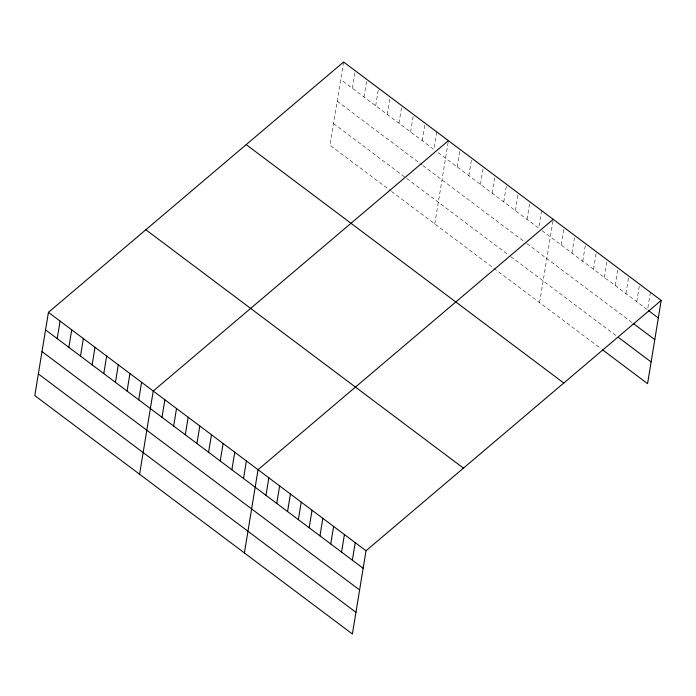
<?xml version="1.0" encoding="UTF-8"?>
<svg xmlns="http://www.w3.org/2000/svg" width="696" height="696" viewBox="0 0 696 696"><rect width="100%" height="100%" fill="white"/><g stroke="black" fill="none" stroke-linecap="round" stroke-linejoin="round"><path stroke-width="0.52" stroke-dasharray="3.48 2.61" d="M343.606 62.005L329.974 145.238L390.7 190.817M352.385 88.279L355.256 70.748M364.025 97.022L366.896 79.492M375.675 105.757L378.546 88.227M387.315 114.501L390.186 96.97M398.965 123.244L401.836 105.714M410.605 131.988L413.476 114.457M422.255 140.731L425.125 123.192M436.766 131.935L433.895 149.466L340.736 79.535M434.782 223.912L448.241 141.714M457.185 166.953L460.056 149.422M468.834 175.696L471.705 158.166M480.475 184.431L483.346 166.901M492.124 193.175L494.995 175.644M503.765 201.918L506.636 184.388M515.414 210.662L518.285 193.131M527.055 219.397L529.926 201.866M541.575 210.61L538.704 228.14L437.227 151.963M539.591 302.586L553.216 219.353M561.15 244.992L564.012 227.462M571.947 253.092L574.818 235.561M582.743 261.2L585.614 243.67M593.54 269.308L596.411 251.778M604.337 277.417L607.208 259.878M615.133 285.517L618.005 267.986M625.939 293.625L628.801 276.095M636.736 301.733L639.607 284.203M650.403 292.303L647.532 309.833L540.366 229.393M337.186 101.216L422.028 164.909M422.863 165.535L526.002 242.956M526.837 243.583L632.351 322.787M333.523 123.557L405.89 177.88M406.725 178.507L508.202 254.684M510.699 256.554L617.065 336.394M391.526 191.444L601.057 348.731"/><path stroke-width="1.04" d="M48.433 312.356L34.8 395.589L352.394 633.995L366.026 550.762L661.2 300.411L343.606 62.005L48.433 312.356L366.026 550.762M57.203 338.63L60.073 321.1M68.852 347.374L71.723 329.834M80.492 356.108L83.363 338.578M92.142 364.852L95.013 347.321M103.782 373.595L106.653 356.065M115.432 382.339L118.303 364.808M127.072 391.074L129.943 373.543M138.721 399.817L141.593 382.287M139.609 474.263L153.233 391.03L448.415 140.679M162.011 417.304L164.882 399.774M173.652 426.039L176.523 408.509M185.301 434.782L188.172 417.252M196.942 443.526L199.813 425.995M208.591 452.269L211.462 434.739M220.232 461.013L223.103 443.474M231.881 469.748L234.752 452.217M243.522 478.491L246.393 460.961M244.409 552.937L258.042 469.704L553.216 219.353M265.968 495.343L268.839 477.813M276.764 503.443L279.635 485.912M287.561 511.551L290.432 494.021M298.366 519.66L301.238 502.129M309.163 527.759L312.034 510.229M319.96 535.868L322.831 518.337M330.757 543.976L333.628 526.446M341.553 552.076L344.424 534.545M352.35 560.184L355.221 542.654M661.2 300.411L647.567 383.644L602.719 349.975M648.359 310.459L658.329 317.941M633.186 323.414L654.779 339.622M618.727 337.647L651.117 361.964M246.201 144.62L563.795 383.026M145.838 229.741L463.432 468.147M45.562 329.887L363.155 568.293M42.012 351.567L359.606 589.973M38.35 373.909L355.943 612.315"/></g></svg>
